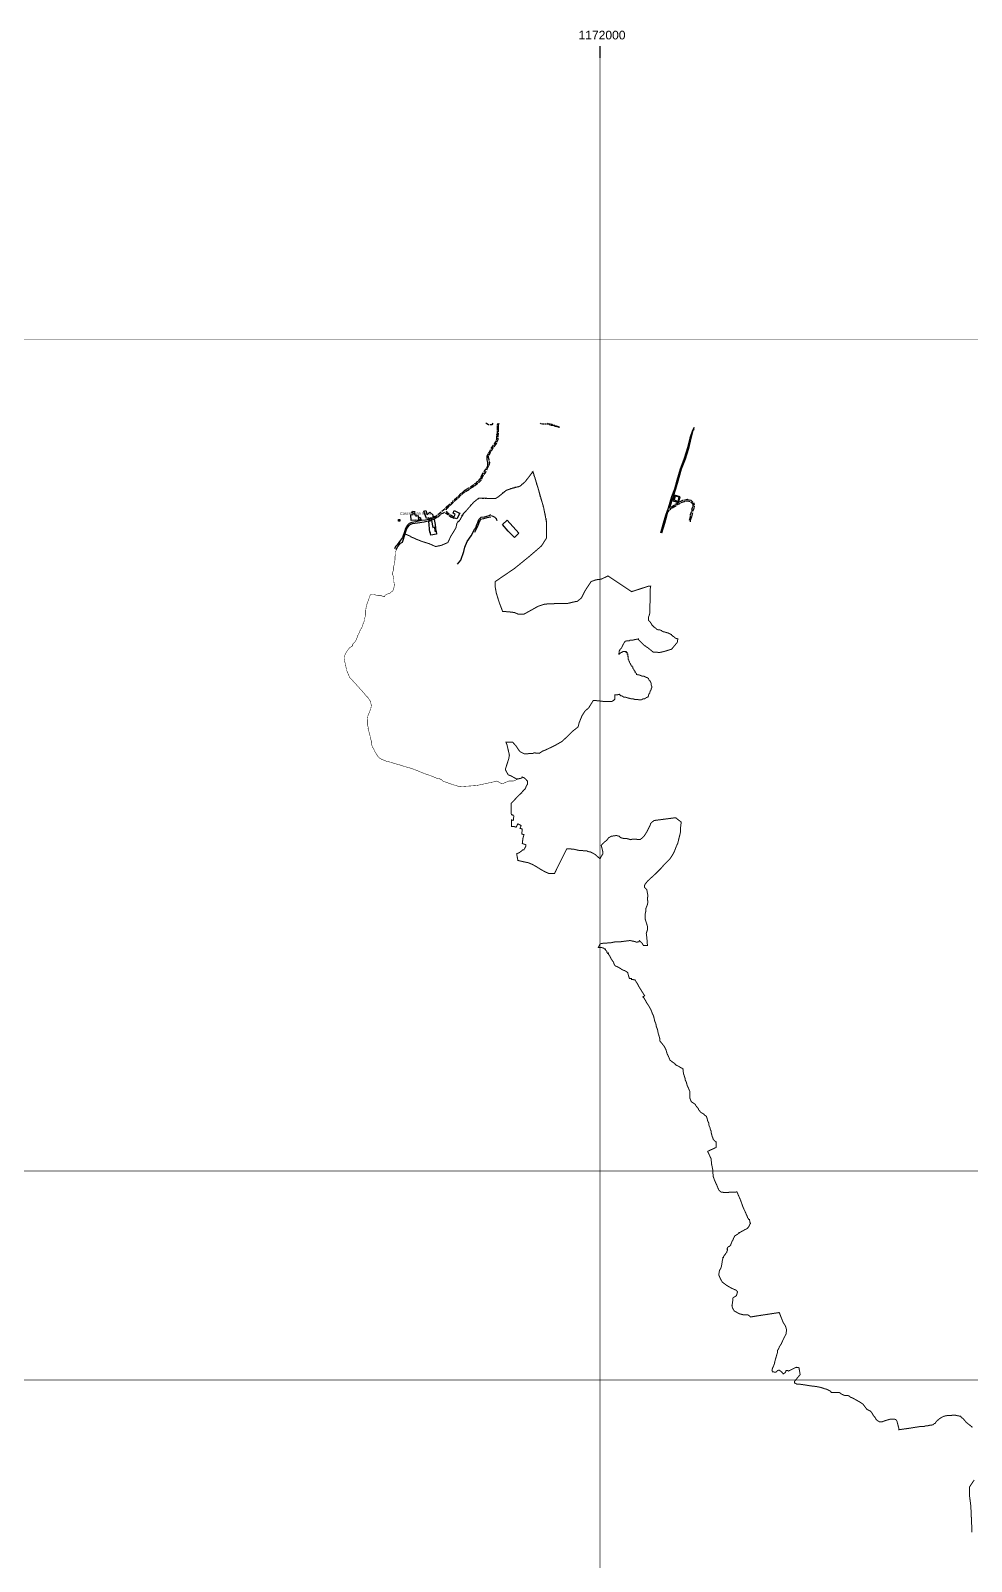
# Model space of a CAD drawing. Header units: millimetres. Extents: x -3588 to 75209, y -3737 to 38254.
# Drawn here: x -1325 to 937, y 20156 to 23836 of the extents above; entities that cross this region are included whole.
import ezdxf

# ---------------------------------------------------------------- set-up
doc = ezdxf.new("R2010")
doc.units = ezdxf.units.MM
doc.layers.add('P', color=253, linetype='Continuous')
doc.layers.add('T', color=7, linetype='Continuous')

msp = doc.modelspace()

# ---------------------------------------------------------------- linework, layer by layer
at = {"layer": 'P'}
for points in [[(44.031, 23770.582), (44.031, 23798.813)], [(-222.719, 22888.426), (-224.143, 22888.426), (-228.08, 22890.97), (-230.912, 22892.379)], [(-213.404, 22892.379), (-215.949, 22888.426), (-220.19, 22888.426)], [(-202.394, 22888.426), (-200.986, 22892.379)], [(-199.865, 22883.065), (-199.865, 22888.426), (-198.441, 22892.379)], [(-90.048, 22889.834), (-94.001, 22889.834), (-98.242, 22890.97), (-99.362, 22892.379)], [(-84.687, 22889.834), (-88.639, 22889.834)], [(-79.037, 22889.834), (-81.87, 22889.834), (-83.278, 22889.834)], [(-75.084, 22889.834), (-80.446, 22890.97), (-81.87, 22892.379)], [(-68.315, 22885.609), (-72.268, 22887.017), (-76.493, 22888.426), (-77.917, 22888.426)], [(-69.723, 22888.426), (-72.268, 22889.834)], [(-205.227, 22851.729), (-203.818, 22854.562), (-203.818, 22861.331), (-203.818, 22862.74)], [(-203.818, 22863.876), (-202.394, 22868.101), (-202.394, 22874.887)], [(-203.818, 22846.368), (-200.986, 22853.138), (-200.986, 22855.97)], [(-202.394, 22876.295), (-202.394, 22881.656), (-202.394, 22887.017)], [(-200.986, 22858.499), (-200.986, 22861.331), (-199.865, 22868.101)], [(-199.865, 22870.646), (-199.865, 22874.887), (-199.865, 22881.656)], [(-64.362, 22887.017), (-68.315, 22887.017)], [(-62.954, 22884.201), (-64.362, 22884.201), (-65.482, 22885.609)], [(-53.351, 22883.065), (-62.954, 22885.609)], [(-57.592, 22883.065), (-61.545, 22884.201)], [(-53.351, 22881.656), (-56.168, 22881.656)], [(270.436, 22881.656), (266.483, 22874.887), (259.713, 22855.97), (254.064, 22832.813), (246.158, 22807.127), (236.556, 22781.441), (228.378, 22754.347), (223.001, 22734.022), (216.231, 22714.817), (208.053, 22687.723), (201.268, 22670.215), (195.907, 22651.315), (189.137, 22628.157)], [(270.436, 22877.415), (267.603, 22874.887), (262.242, 22855.97), (256.881, 22831.405), (248.703, 22805.719), (239.389, 22781.441), (231.195, 22752.938), (225.833, 22734.022), (219.064, 22713.697), (210.87, 22689.132)], [(-226.96, 22808.535), (-226.96, 22809.671), (-226.96, 22813.912), (-224.143, 22819.274)], [(-224.143, 22820.682), (-222.719, 22822.09), (-218.766, 22828.86)], [(-222.719, 22815.321), (-220.19, 22820.682), (-218.766, 22824.635)], [(-217.357, 22831.405), (-213.404, 22836.766), (-211.996, 22839.598)], [(-217.357, 22826.043), (-215.949, 22827.452), (-211.996, 22834.237)], [(-210.588, 22841.007), (-207.755, 22844.96), (-206.635, 22847.776), (-205.227, 22850.321)], [(-210.588, 22835.646), (-205.227, 22843.551), (-203.818, 22844.96)], [(-234.865, 22774.671), (-233.729, 22777.2), (-229.504, 22782.577)], [(-228.08, 22783.986), (-225.551, 22790.755), (-225.551, 22794.996)], [(-228.08, 22780.033), (-226.96, 22782.577), (-224.143, 22789.347)], [(-225.551, 22796.116), (-225.551, 22797.525), (-226.96, 22804.31), (-226.96, 22807.127)], [(-222.719, 22802.902), (-222.719, 22804.31), (-224.143, 22809.671), (-224.143, 22813.912)], [(-222.719, 22790.755), (-221.31, 22797.525), (-222.719, 22800.357)], [(-267.609, 22739.383), (-259.415, 22744.744)], [(-258.007, 22746.153), (-252.646, 22748.697), (-249.829, 22752.938)], [(-258.007, 22741.928), (-251.237, 22747.561), (-249.829, 22747.561)], [(-248.405, 22752.938), (-247.284, 22754.347), (-244.468, 22758.3), (-241.635, 22761.116), (-241.635, 22762.252)], [(-248.405, 22748.697), (-245.876, 22751.514), (-241.635, 22755.467), (-241.635, 22756.875)], [(-241.635, 22763.661), (-239.09, 22769.022), (-236.274, 22773.263)], [(-240.515, 22758.3), (-239.09, 22761.116), (-236.274, 22767.886)], [(-234.865, 22769.022), (-230.912, 22774.671), (-229.504, 22777.2)], [(-315.028, 22700.142), (-310.803, 22702.687), (-308.258, 22706.912)], [(-306.85, 22708.048), (-300.065, 22713.697), (-298.656, 22714.817)], [(-306.85, 22704.095), (-298.656, 22710.865)], [(-297.248, 22716.226), (-290.478, 22723.011), (-289.054, 22724.42)], [(-297.248, 22712.289), (-290.478, 22719.058)], [(-289.054, 22720.467), (-287.934, 22720.467), (-281.164, 22727.236)], [(-287.934, 22724.42), (-281.164, 22731.189), (-279.74, 22731.189)], [(-279.74, 22728.373), (-270.154, 22734.022)], [(-278.331, 22732.614), (-270.154, 22737.975)], [(-268.729, 22735.142), (-259.415, 22740.792)], [(232.603, 22701.278), (236.556, 22714.817), (223.001, 22719.058), (219.064, 22705.503), (232.603, 22701.278)], [(226.954, 22705.503), (223.001, 22706.912), (225.833, 22717.65), (233.739, 22714.817), (231.195, 22704.095), (226.954, 22705.503)], [(235.148, 22702.687), (236.556, 22704.095), (244.75, 22708.048)], [(239.389, 22701.278), (246.158, 22704.095), (248.703, 22705.503)], [(247.278, 22708.048), (254.064, 22709.456), (256.881, 22708.048)], [(250.111, 22705.503), (254.064, 22705.503), (260.834, 22704.095)], [(258.289, 22708.048), (262.242, 22706.912), (267.603, 22702.687)], [(-350.028, 22668.807), (-352.861, 22666.262), (-361.039, 22662.037), (-376.002, 22659.493), (-385.316, 22658.084), (-398.871, 22655.252), (-408.474, 22653.843), (-415.243, 22651.315), (-419.196, 22647.074), (-423.437, 22639.168), (-425.966, 22630.99), (-431.327, 22617.435), (-435.568, 22610.665), (-439.521, 22605.288), (-443.762, 22599.655), (-447.715, 22595.702), (-450.531, 22590.341)], [(-400.28, 22658.084), (-400.28, 22659.493), (-409.882, 22658.084), (-411.002, 22671.639), (-405.641, 22673.048), (-405.641, 22677.001), (-408.474, 22677.001), (-407.065, 22680.954), (-401.688, 22679.817), (-403.112, 22677.001), (-401.688, 22671.639), (-398.871, 22671.639), (-398.871, 22668.807), (-393.51, 22670.215), (-392.102, 22659.493), (-400.28, 22658.084)], [(-367.824, 22664.854), (-373.185, 22663.446), (-379.955, 22680.954), (-374.594, 22682.362), (-371.777, 22671.639), (-364.992, 22678.409), (-358.222, 22671.639), (-358.222, 22667.398), (-355.677, 22668.807), (-354.269, 22666.262), (-361.039, 22663.446), (-361.039, 22664.854), (-367.824, 22663.446), (-367.824, 22664.854)], [(-347.5, 22670.215), (-350.028, 22668.807)], [(-348.908, 22666.262), (-346.091, 22667.398), (-340.714, 22671.639)], [(-337.897, 22678.409), (-346.091, 22671.639)], [(-339.306, 22673.048), (-337.897, 22674.168), (-332.536, 22677.001)], [(-328.583, 22686.587), (-336.489, 22679.817)], [(-332.536, 22677.001), (-329.703, 22678.409)], [(-328.583, 22677.001), (-325.766, 22675.576), (-320.389, 22671.639)], [(-324.342, 22691.964), (-327.175, 22687.723)], [(-321.814, 22689.132), (-325.766, 22685.179), (-325.766, 22683.77)], [(-325.766, 22680.954), (-324.342, 22678.409), (-318.981, 22674.168)], [(-324.342, 22691.964), (-316.164, 22698.734)], [(-321.814, 22689.132), (-317.573, 22694.493)], [(-318.981, 22670.215), (-315.028, 22667.398), (-309.379, 22664.854)], [(-317.573, 22673.048), (-312.211, 22670.215), (-308.258, 22667.398)], [(-316.164, 22694.493), (-309.379, 22701.278), (-308.258, 22702.687)], [(-295.84, 22677.001), (-293.295, 22675.576), (-300.065, 22662.037), (-308.258, 22664.854), (-304.017, 22673.048), (-309.379, 22675.576), (-306.85, 22682.362), (-295.84, 22677.001)], [(-298.656, 22553.628), (-290.478, 22563.23), (-283.693, 22583.555), (-281.164, 22594.278), (-275.515, 22607.833), (-266.201, 22621.388), (-258.007, 22636.351), (-254.054, 22641.713), (-252.646, 22647.074), (-249.829, 22653.843), (-247.284, 22660.629), (-241.635, 22666.262), (-233.729, 22667.398), (-222.719, 22670.215), (-220.19, 22671.639)], [(-220.19, 22671.639), (-218.766, 22671.639)], [(-217.357, 22670.215), (-213.404, 22668.807), (-209.179, 22666.262)], [(206.629, 22678.409), (204.1, 22668.807), (198.739, 22651.315), (191.954, 22628.157)], [(210.87, 22682.362), (209.462, 22682.362), (206.629, 22678.409)], [(210.87, 22689.132), (210.87, 22687.723), (212.278, 22689.132)], [(212.278, 22689.132), (213.415, 22689.132)], [(213.415, 22686.587), (212.278, 22683.77)], [(213.415, 22686.587), (216.231, 22687.723)], [(214.823, 22690.54), (223.001, 22695.901)], [(217.64, 22689.132), (226.954, 22694.493)], [(224.425, 22697.325), (226.954, 22698.734), (233.739, 22702.687)], [(228.378, 22695.901), (237.964, 22700.142)], [(260.834, 22668.807), (259.713, 22663.446), (258.289, 22658.084)], [(263.65, 22679.817), (260.834, 22671.639), (260.834, 22670.215)], [(262.242, 22702.687), (266.483, 22700.142), (267.603, 22694.493), (267.603, 22693.373)], [(267.603, 22691.964), (265.075, 22686.587), (263.65, 22682.362)], [(266.483, 22677.001), (265.075, 22670.215), (263.65, 22667.398)], [(270.436, 22689.132), (269.027, 22685.179), (266.483, 22679.817)], [(269.027, 22701.278), (270.436, 22695.901)], [(270.436, 22693.373), (270.436, 22690.54)], [(-446.29, 22588.916), (-442.338, 22595.702), (-435.568, 22603.88), (-431.327, 22606.424), (-428.798, 22613.194), (-424.557, 22626.749), (-420.604, 22639.168), (-415.243, 22645.937), (-412.427, 22648.482), (-407.065, 22651.315), (-394.919, 22652.723), (-378.547, 22655.252), (-362.463, 22659.493), (-354.269, 22662.037), (-348.908, 22666.262)], [(-440.929, 22658.084), (-440.929, 22660.629), (-436.976, 22660.629), (-436.976, 22656.676), (-440.929, 22656.676), (-440.929, 22658.084)], [(-390.678, 22662.037), (-392.102, 22664.854), (-388.149, 22666.262), (-386.741, 22660.629), (-390.678, 22659.493), (-390.678, 22662.037)], [(-350.028, 22632.398), (-351.452, 22648.482), (-354.269, 22660.629), (-367.824, 22658.084), (-367.824, 22656.676)], [(-363.583, 22626.749), (-363.583, 22629.566), (-364.992, 22629.566), (-367.824, 22656.676), (-361.039, 22658.084), (-358.222, 22641.713), (-354.269, 22643.121), (-352.861, 22632.398), (-350.028, 22632.398), (-348.908, 22625.613), (-362.463, 22622.796), (-363.583, 22626.749)], [(-308.258, 22663.446), (-306.85, 22664.854)], [(-218.766, 22666.262), (-228.08, 22664.854), (-236.274, 22662.037), (-243.043, 22660.629), (-244.468, 22659.493), (-245.876, 22656.676), (-249.829, 22645.937), (-254.054, 22637.76), (-258.007, 22629.566)], [(-207.755, 22664.854), (-206.635, 22664.854), (-203.818, 22658.084)], [(-176.708, 22632.398), (-190.263, 22648.482), (-179.541, 22659.493), (-151.022, 22628.157), (-161.744, 22617.435), (-176.708, 22632.398)], [(263.65, 22666.262), (262.242, 22663.446), (260.834, 22658.084), (260.834, 22655.252)]]:
    msp.add_lwpolyline(points, dxfattribs=at)
for points, const_width in [([(44.031, 14444.355), (44.031, 23770.582)], 1.2), ([(-3179.405, 23094.217), (12021.226, 23094.217)], 1.2), ([(-427.39, 22617.435), (-424.557, 22625.613), (-420.604, 22624.204), (-411.002, 22619.979), (-411.002, 22618.843), (-403.112, 22616.027), (-397.463, 22613.194), (-383.908, 22607.833), (-366.416, 22602.471), (-351.452, 22595.702), (-337.897, 22598.518), (-321.814, 22605.288), (-315.028, 22619.979), (-302.609, 22640.304), (-300.065, 22651.315), (-297.248, 22656.676), (-295.84, 22655.252), (-286.525, 22670.215), (-287.934, 22670.215), (-259.415, 22702.687), (-247.284, 22712.289), (-207.755, 22710.865), (-200.986, 22714.817), (-180.661, 22731.189), (-168.53, 22735.142), (-148.205, 22740.792), (-136.058, 22751.514), (-117.142, 22775.792), (-105.011, 22736.551), (-91.456, 22689.132), (-84.687, 22653.843), (-84.687, 22622.796), (-84.687, 22616.027), (-96.817, 22597.11), (-125.336, 22572.544), (-161.744, 22542.906), (-191.671, 22522.581), (-207.755, 22511.57), (-207.755, 22496.895), (-205.227, 22483.34), (-198.441, 22461.607), (-190.263, 22439.874), (-172.755, 22438.465), (-161.744, 22437.057), (-152.43, 22433.104), (-138.891, 22433.104), (-129.289, 22438.465), (-105.011, 22452.005), (-100.77, 22453.429), (-88.639, 22457.382), (-57.592, 22458.79), (-34.435, 22458.79), (-16.943, 22463.015), (-10.157, 22464.151), (-0.571, 22472.329), (7.623, 22488.717), (22.586, 22511.57), (34.717, 22515.811), (46.864, 22517.22), (63.236, 22525.125), (119.969, 22487.293), (162.027, 22500.848), (165.98, 22500.848), (164.859, 22494.078), (164.859, 22487.293), (164.859, 22480.523), (164.859, 22463.015), (163.451, 22454.837), (163.451, 22449.476), (163.451, 22446.643), (163.451, 22441.282), (163.451, 22434.512), (162.027, 22429.151), (160.618, 22426.319), (160.618, 22424.91), (160.618, 22423.502), (160.618, 22422.366), (160.618, 22418.141), (163.451, 22415.596), (164.859, 22414.188), (167.404, 22409.947), (168.812, 22407.418), (171.629, 22404.586), (174.173, 22402.041), (178.414, 22399.224), (180.943, 22396.408), (185.184, 22395.271), (187.729, 22395.271), (191.954, 22393.863), (193.09, 22392.455), (195.907, 22391.03), (197.315, 22391.03), (201.268, 22389.622), (205.509, 22388.502), (206.629, 22388.502), (209.462, 22387.093), (212.278, 22385.669), (214.823, 22384.261), (216.231, 22384.261), (216.231, 22382.852), (217.64, 22381.716), (219.064, 22380.308), (221.592, 22378.9), (223.001, 22377.491), (224.425, 22376.083), (226.954, 22374.947), (228.378, 22374.947), (229.786, 22373.538), (231.195, 22373.538), (229.786, 22365.344), (216.231, 22348.973), (198.739, 22343.611), (187.729, 22341.067), (171.629, 22342.203), (158.09, 22353.214), (155.257, 22354.622), (152.44, 22357.167), (151.304, 22357.167), (149.896, 22358.575), (148.488, 22359.983), (147.079, 22361.391), (145.655, 22362.528), (144.535, 22363.936), (143.126, 22365.344), (141.702, 22366.769), (140.294, 22368.177), (138.885, 22369.297), (136.341, 22372.13), (136.341, 22373.538), (128.163, 22372.13), (122.802, 22370.706), (119.969, 22370.706), (116.016, 22370.706), (114.608, 22369.297), (110.655, 22369.297), (105.005, 22368.177), (102.477, 22365.344), (101.053, 22362.528), (99.644, 22359.983), (98.236, 22357.167), (97.116, 22355.758), (97.116, 22354.622), (95.691, 22351.805), (94.283, 22350.381), (92.875, 22348.973), (91.466, 22347.852), (91.466, 22346.444), (90.33, 22345.02), (90.33, 22343.611), (90.33, 22341.067), (90.33, 22339.658), (88.922, 22338.25), (88.922, 22336.842), (90.33, 22336.842), (91.466, 22338.25), (92.875, 22339.658), (94.283, 22341.067), (95.691, 22341.067), (97.116, 22342.203), (98.236, 22342.203), (99.644, 22343.611), (101.053, 22343.611), (102.477, 22343.611), (103.885, 22343.611), (105.005, 22343.611), (106.43, 22343.611), (106.43, 22342.203), (107.838, 22342.203), (107.838, 22341.067), (109.246, 22341.067), (109.246, 22339.658), (109.246, 22338.25), (109.246, 22336.842), (110.655, 22336.842), (110.655, 22335.433), (110.655, 22334.297), (110.655, 22332.889), (110.655, 22331.481), (111.791, 22331.481), (111.791, 22330.056), (111.791, 22328.648), (111.791, 22327.528), (111.791, 22326.119), (111.791, 22324.695), (113.199, 22323.287), (113.199, 22321.878), (113.199, 22320.742), (114.608, 22319.334), (114.608, 22317.925), (116.016, 22315.109), (117.44, 22313.972), (117.44, 22312.564), (118.561, 22311.156), (118.561, 22309.731), (119.969, 22308.323), (121.377, 22308.323), (121.377, 22307.203), (122.802, 22305.795), (122.802, 22302.962), (124.21, 22301.554), (125.33, 22300.417), (125.33, 22299.009), (126.754, 22297.601), (128.163, 22296.192), (128.163, 22293.648), (129.571, 22292.239), (130.979, 22290.831), (132.116, 22289.407), (132.116, 22287.998), (138.885, 22286.878), (145.655, 22284.046), (149.896, 22284.046), (152.44, 22282.637), (155.257, 22281.229), (156.665, 22281.229), (158.09, 22280.093), (160.618, 22278.684), (162.027, 22274.459), (164.859, 22271.915), (165.98, 22269.082), (167.404, 22266.553), (167.404, 22262.312), (168.812, 22258.36), (168.812, 22256.951), (167.404, 22254.135), (167.404, 22252.998), (165.98, 22250.182), (164.859, 22248.757), (163.451, 22243.396), (162.027, 22241.988), (160.618, 22238.035), (160.618, 22236.627), (159.21, 22233.81), (155.257, 22232.674), (153.849, 22231.265), (151.304, 22229.857), (149.896, 22229.857), (148.488, 22229.857), (145.655, 22228.433), (143.126, 22227.024), (126.754, 22228.433), (122.802, 22229.857), (118.561, 22229.857), (113.199, 22231.265), (107.838, 22232.674), (105.005, 22233.81), (101.053, 22233.81), (97.116, 22236.627), (94.283, 22236.627), (91.466, 22239.443), (90.33, 22240.579), (86.105, 22239.443), (79.319, 22239.443), (79.319, 22235.218), (79.319, 22232.674), (79.319, 22231.265), (79.319, 22228.433), (76.791, 22225.904), (73.958, 22224.496), (72.55, 22223.071), (68.597, 22223.071), (67.189, 22223.071), (55.042, 22223.071), (42.911, 22224.496), (29.356, 22225.904), (27.948, 22225.904), (16.937, 22208.108), (7.623, 22199.93), (0.853, 22189.208), (-5.932, 22172.836), (-8.749, 22162.097), (-22.304, 22151.375), (-33.027, 22140.364), (-47.99, 22126.809), (-64.362, 22117.495), (-87.231, 22106.484), (-94.001, 22103.956), (-102.195, 22098.595), (-114.325, 22099.715), (-117.142, 22098.595), (-137.467, 22097.17), (-148.205, 22102.547), (-152.43, 22107.909), (-157.792, 22116.087), (-165.985, 22125.401), (-171.347, 22125.401), (-182.069, 22125.401), (-179.541, 22118.631), (-173.891, 22094.354), (-175.3, 22086.16), (-183.493, 22060.474), (-183.493, 22059.065), (-176.708, 22046.935), (-169.938, 22044.39), (-157.792, 22037.62), (-156.383, 22037.62), (-151.022, 22037.62), (-145.661, 22038.741), (-142.844, 22040.149), (-142.844, 22041.573), (-138.891, 22040.149), (-136.058, 22037.62), (-133.242, 22034.788), (-132.106, 22033.379), (-130.697, 22031.971), (-130.697, 22030.835), (-130.697, 22029.426), (-130.697, 22025.185), (-130.697, 22024.065), (-133.242, 22019.824), (-134.65, 22017.296), (-134.65, 22015.871), (-136.058, 22013.055), (-138.891, 22010.51), (-142.844, 22006.285), (-146.781, 22002.332), (-145.661, 22002.332), (-151.022, 21998.091), (-169.938, 21977.766), (-169.938, 21970.997), (-169.938, 21954.897), (-168.53, 21950.672), (-165.985, 21950.672), (-165.985, 21949.536), (-163.169, 21948.128), (-164.577, 21937.117), (-168.53, 21938.525), (-168.53, 21931.756), (-168.53, 21922.442), (-161.744, 21922.442), (-157.792, 21921.033), (-153.567, 21929.211), (-145.661, 21924.986), (-148.205, 21918.201), (-142.844, 21916.792), (-144.252, 21904.662), (-138.891, 21903.237), (-141.42, 21893.923), (-142.844, 21881.792), (-134.65, 21878.976), (-134.65, 21875.023), (-138.891, 21866.829), (-141.42, 21866.829), (-142.844, 21865.42), (-149.614, 21860.059), (-156.383, 21857.227), (-153.567, 21841.143), (-141.42, 21838.326), (-127.881, 21835.493), (-118.566, 21831.541), (-108.964, 21826.179), (-98.242, 21819.41), (-88.639, 21814.048), (-79.037, 21809.808), (-71.131, 21809.808), (-65.482, 21809.808), (-54.76, 21831.541), (-35.843, 21869.373), (-19.471, 21868.237), (-7.341, 21865.42), (11.576, 21864.012), (12.984, 21864.012), (14.392, 21862.588), (21.178, 21861.467), (31.9, 21855.818), (44.031, 21845.096), (46.864, 21850.457), (50.817, 21857.227), (50.817, 21861.467), (49.681, 21866.829), (48.272, 21872.19), (46.864, 21877.551), (50.817, 21881.792), (55.042, 21885.745), (60.403, 21889.698), (64.356, 21895.347), (71.142, 21899.3), (80.728, 21900.709), (84.681, 21900.709), (90.33, 21899.3), (92.875, 21896.468), (95.691, 21895.347), (101.053, 21893.923), (107.838, 21893.923), (113.199, 21892.515), (117.44, 21891.106), (122.802, 21892.515), (129.571, 21892.515), (136.341, 21891.106), (140.294, 21891.106), (145.655, 21895.347), (149.896, 21899.3), (156.665, 21910.023), (160.618, 21918.201), (164.859, 21926.395), (165.98, 21930.347), (168.812, 21933.164), (174.173, 21937.117), (195.907, 21939.95), (225.833, 21943.887), (232.603, 21938.525), (239.389, 21933.164), (237.964, 21922.442), (237.964, 21911.431), (236.556, 21904.662), (233.739, 21893.923), (231.195, 21882.912), (226.954, 21873.598), (224.425, 21866.829), (221.592, 21860.059), (217.64, 21853.274), (212.278, 21845.096), (198.739, 21831.541), (190.545, 21821.938), (178.414, 21809.808), (159.21, 21792.299), (152.44, 21784.122), (151.304, 21781.289), (151.304, 21775.928), (156.665, 21770.566), (158.09, 21762.389), (159.21, 21757.027), (158.09, 21748.833), (159.21, 21740.639), (158.09, 21735.278), (156.665, 21731.325), (153.849, 21724.556), (153.849, 21723.147), (153.849, 21717.786), (152.44, 21711.001), (152.44, 21705.639), (152.44, 21701.414), (153.849, 21696.053), (156.665, 21687.859), (158.09, 21682.498), (158.09, 21674.304), (155.257, 21666.126), (156.665, 21655.404), (158.09, 21636.487), (148.488, 21636.487), (145.655, 21641.849), (140.294, 21647.21), (138.885, 21648.618), (137.765, 21645.801), (132.116, 21644.665), (130.979, 21644.665), (129.571, 21645.801), (122.802, 21647.21), (116.016, 21648.618), (105.005, 21647.21), (94.283, 21645.801), (83.56, 21645.801), (82.152, 21645.801), (70.005, 21643.257), (49.681, 21641.849), (44.031, 21640.44), (40.078, 21632.246), (42.911, 21632.246), (45.456, 21632.246), (46.864, 21632.246), (49.681, 21631.126), (50.817, 21631.126), (53.634, 21629.702), (55.042, 21628.293), (56.466, 21628.293), (56.466, 21626.885), (57.586, 21626.885), (57.586, 21625.477), (58.995, 21624.34), (60.403, 21622.932), (60.403, 21621.524), (60.403, 21620.116), (61.827, 21618.691), (61.827, 21617.571), (64.356, 21618.691), (64.356, 21616.163), (68.597, 21609.377), (71.142, 21604.016), (73.958, 21599.791), (75.367, 21598.366), (76.791, 21595.838), (77.911, 21591.597), (80.728, 21587.644), (87.513, 21584.827), (91.466, 21582.283), (94.283, 21580.874), (95.691, 21579.466), (101.053, 21576.921), (102.477, 21576.921), (109.246, 21572.681), (110.655, 21571.272), (113.199, 21561.958), (114.608, 21557.717), (119.969, 21557.717), (119.969, 21555.188), (122.802, 21555.188), (126.754, 21553.78), (128.163, 21553.78), (133.524, 21545.586), (137.765, 21537.392), (144.535, 21526.67), (151.304, 21515.947), (147.079, 21513.131), (149.896, 21510.298), (153.849, 21503.528), (155.257, 21500.984), (156.665, 21498.167), (160.618, 21492.806), (163.451, 21487.429), (165.98, 21483.204), (170.221, 21472.481), (172.765, 21467.104), (174.173, 21461.743), (175.582, 21454.973), (178.414, 21448.204), (179.535, 21441.418), (182.351, 21434.648), (183.776, 21426.455), (186.304, 21418.277), (187.729, 21412.915), (187.729, 21408.674), (187.729, 21407.554), (198.739, 21393.999), (202.676, 21385.805), (205.509, 21376.219), (209.462, 21368.025), (212.278, 21361.255), (219.064, 21355.894), (223.001, 21353.35), (226.954, 21349.109), (232.603, 21346.58), (239.389, 21342.339), (243.326, 21340.931), (244.75, 21328.784), (246.158, 21324.831), (248.703, 21316.653), (248.703, 21313.82), (251.519, 21308.459), (252.928, 21303.098), (254.064, 21299.145), (256.881, 21293.496), (258.289, 21289.559), (259.713, 21286.726), (259.713, 21279.957), (259.713, 21270.642), (260.834, 21267.81), (263.65, 21261.04), (267.603, 21258.496), (271.844, 21255.679), (273.252, 21254.271), (274.389, 21251.726), (280.038, 21244.956), (281.158, 21242.124), (285.399, 21236.763), (286.808, 21235.354), (293.577, 21231.401), (296.122, 21228.585), (300.363, 21225.752), (300.363, 21224.632), (301.771, 21220.391), (302.891, 21215.03), (305.724, 21209.668), (305.724, 21205.427), (307.132, 21201.474), (308.541, 21198.658), (309.677, 21193.296), (311.085, 21190.752), (311.085, 21187.935), (312.494, 21182.558), (313.902, 21177.197), (315.31, 21174.38), (316.446, 21170.427), (322.096, 21164.778), (323.216, 21164.778), (323.216, 21151.223), (302.891, 21141.909), (311.085, 21124.128), (312.494, 21110.573), (315.31, 21097.034), (315.31, 21091.673), (316.446, 21080.934), (319.263, 21072.757), (326.049, 21057.793), (327.457, 21053.84), (330.002, 21048.479), (334.227, 21044.238), (343.541, 21042.83), (373.468, 21044.238), (376.284, 21037.468), (381.662, 21025.338), (388.431, 21006.421), (392.384, 20998.227), (396.609, 20988.625), (397.745, 20986.096), (399.154, 20981.855), (400.562, 20980.735), (401.986, 20977.903), (403.395, 20977.903), (403.395, 20976.494), (404.515, 20973.95), (404.515, 20971.133), (405.923, 20969.725), (405.923, 20968.3), (404.515, 20967.18), (403.395, 20964.363), (401.986, 20961.531), (400.562, 20958.986), (399.154, 20957.578), (397.745, 20956.169), (395.201, 20954.761), (392.384, 20953.625), (380.237, 20946.855), (378.829, 20946.855), (378.829, 20945.447), (377.421, 20945.447), (374.876, 20942.614), (372.059, 20941.206), (370.651, 20940.086), (368.106, 20938.661), (366.698, 20935.845), (365.274, 20933.3), (363.865, 20929.075), (361.337, 20925.122), (359.913, 20920.881), (358.504, 20918.337), (358.504, 20916.928), (357.096, 20915.52), (355.96, 20914.112), (354.551, 20912.975), (353.143, 20912.975), (351.735, 20911.567), (350.326, 20910.159), (350.326, 20908.75), (349.19, 20907.326), (350.326, 20906.206), (350.326, 20904.798), (350.326, 20903.389), (349.19, 20901.965), (349.19, 20899.436), (346.373, 20896.604), (344.949, 20893.787), (343.541, 20892.651), (341.012, 20888.426), (341.012, 20887.001), (339.588, 20887.001), (339.588, 20885.881), (339.588, 20884.473), (338.18, 20879.112), (336.771, 20869.509), (335.635, 20864.148), (334.227, 20859.907), (331.41, 20855.954), (330.002, 20847.776), (330.002, 20843.823), (334.227, 20834.221), (338.18, 20827.452), (349.19, 20819.258), (358.504, 20813.896), (366.698, 20809.944), (370.651, 20808.535), (374.876, 20804.582), (372.059, 20794.98), (363.865, 20789.619), (362.745, 20778.608), (361.337, 20770.702), (362.745, 20765.053), (366.698, 20758.284), (376.284, 20752.922), (378.829, 20751.514), (388.431, 20748.969), (399.154, 20748.969), (403.395, 20746.153), (405.923, 20743.608), (420.887, 20746.153), (475.091, 20754.331), (484.694, 20730.053), (488.646, 20724.404), (491.463, 20717.634), (492.599, 20712.273), (491.463, 20702.959), (487.222, 20694.765), (481.861, 20683.754), (480.453, 20679.817), (475.091, 20671.623), (475.091, 20670.215), (471.138, 20663.43), (471.138, 20659.493), (465.489, 20640.576), (462.96, 20629.566), (458.72, 20620.252), (457.583, 20616.011), (458.72, 20612.058), (466.897, 20610.649), (471.138, 20614.89), (475.091, 20616.011), (481.861, 20610.649), (484.694, 20606.696), (490.055, 20610.649), (491.463, 20614.89), (495.416, 20614.89), (496.824, 20613.466), (515.741, 20622.78), (522.51, 20621.66), (525.343, 20605.288), (511.788, 20588.916), (511.788, 20587.78), (511.788, 20584.963), (515.741, 20583.555), (517.149, 20582.131), (523.935, 20582.131), (532.113, 20581.01), (541.427, 20579.602), (549.621, 20578.194), (561.751, 20576.769), (563.16, 20576.769), (575.307, 20574.241), (583.484, 20571.408), (588.846, 20570), (594.223, 20567.455), (597.04, 20566.047), (600.993, 20561.806), (614.548, 20561.806), (620.181, 20561.806), (625.558, 20557.869), (632.328, 20555.036), (639.097, 20555.036), (643.05, 20553.916), (645.883, 20551.083), (649.82, 20549.675), (652.652, 20548.267), (664.783, 20541.481), (671.569, 20537.544), (676.93, 20533.591), (685.108, 20522.581), (686.532, 20521.157), (694.71, 20517.22), (698.663, 20511.842), (701.48, 20506.481), (705.433, 20502.256), (708.265, 20496.895), (712.218, 20494.062), (716.171, 20491.518), (721.805, 20491.518), (728.59, 20494.062), (737.904, 20496.895), (743.266, 20498.303), (747.507, 20498.303), (751.443, 20498.303), (755.684, 20496.895), (756.821, 20495.471), (758.229, 20492.942), (762.454, 20476.57), (762.454, 20472.617), (790.685, 20476.57), (798.878, 20477.979), (815.25, 20480.507), (823.428, 20480.507), (827.381, 20481.931), (828.805, 20481.931), (831.334, 20481.931), (836.983, 20483.34), (839.528, 20483.34), (844.889, 20484.748), (847.706, 20487.293), (849.13, 20487.293), (850.538, 20488.701), (853.067, 20492.942), (854.491, 20494.062), (861.261, 20499.712), (862.669, 20500.832), (865.214, 20502.256), (870.863, 20505.073), (877.633, 20506.481), (878.769, 20506.481), (885.539, 20506.481), (892.308, 20507.617), (896.549, 20507.617), (897.957, 20507.617), (910.104, 20505.073), (911.513, 20505.073), (912.633, 20502.256), (916.874, 20499.712), (925.052, 20490.109), (937.199, 20480.507), (939.743, 20477.979)], 2.417), ([(-571.071, 22328.648), (-571.071, 22330.056), (-568.239, 22338.25), (-565.71, 22342.203), (-562.878, 22346.444), (-558.925, 22351.805), (-554.7, 22354.622), (-550.747, 22357.167), (-550.747, 22359.983), (-549.338, 22362.528), (-546.506, 22365.344), (-543.961, 22368.177), (-539.736, 22377.491), (-538.6, 22381.716), (-535.783, 22387.093), (-532.951, 22393.863), (-527.589, 22403.177), (-526.181, 22408.826), (-522.228, 22418.141), (-522.228, 22422.366), (-519.411, 22431.68), (-519.411, 22442.69), (-518.275, 22450.596), (-516.867, 22456.245), (-511.506, 22470.921), (-508.689, 22479.115), (-505.856, 22480.523), (-500.495, 22480.523), (-495.134, 22479.115), (-489.773, 22477.706), (-481.579, 22477.706), (-477.626, 22475.162), (-473.401, 22475.162), (-473.401, 22477.706), (-471.976, 22479.115), (-469.448, 22480.523), (-466.615, 22481.931), (-461.254, 22483.34), (-457.301, 22487.293), (-454.484, 22488.717), (-453.076, 22492.654), (-451.652, 22496.895), (-450.531, 22503.664), (-451.652, 22510.45), (-451.652, 22517.22), (-453.076, 22523.989), (-454.484, 22527.942), (-454.484, 22533.303), (-453.076, 22538.681), (-453.076, 22545.45), (-450.531, 22553.628), (-449.123, 22563.23), (-449.123, 22568.592), (-449.123, 22571.424), (-447.715, 22576.785), (-447.715, 22583.555), (-446.29, 22586.1), (-444.882, 22591.749), (-442.338, 22595.702), (-438.113, 22601.063), (-431.327, 22606.424), (-428.798, 22613.194), (-427.39, 22617.435), (-424.557, 22625.613), (-420.604, 22624.204), (-411.002, 22619.979), (-411.002, 22618.843), (-403.112, 22616.027), (-397.463, 22613.194), (-383.908, 22607.833), (-366.416, 22602.471), (-351.452, 22595.702), (-337.897, 22598.518), (-321.814, 22605.288), (-315.028, 22619.979), (-302.609, 22640.304), (-300.065, 22651.315), (-297.248, 22656.676), (-295.84, 22655.252), (-286.525, 22670.215), (-287.934, 22670.215), (-259.415, 22702.687), (-247.284, 22712.289), (-207.755, 22710.865), (-200.986, 22714.817), (-180.661, 22731.189), (-168.53, 22735.142), (-148.205, 22740.792), (-136.058, 22751.514), (-117.142, 22775.792), (-105.011, 22736.551), (-91.456, 22689.132), (-84.687, 22653.843), (-84.687, 22622.796), (-84.687, 22616.027), (-96.817, 22597.11), (-125.336, 22572.544), (-161.744, 22542.906), (-191.671, 22522.581), (-207.755, 22511.57), (-207.755, 22496.895), (-205.227, 22483.34), (-198.441, 22461.607), (-190.263, 22439.874), (-172.755, 22438.465), (-161.744, 22437.057), (-152.43, 22433.104), (-138.891, 22433.104), (-129.289, 22438.465), (-105.011, 22452.005), (-100.77, 22453.429), (-88.639, 22457.382), (-57.592, 22458.79), (-34.435, 22458.79), (-16.943, 22463.015), (-10.157, 22464.151), (-0.571, 22472.329), (7.623, 22488.717), (22.586, 22511.57), (34.717, 22515.811), (46.864, 22517.22), (63.236, 22525.125), (119.969, 22487.293), (162.027, 22500.848), (165.98, 22500.848), (164.859, 22494.078), (164.859, 22487.293), (164.859, 22480.523), (164.859, 22463.015), (163.451, 22454.837), (163.451, 22449.476), (163.451, 22446.643), (163.451, 22441.282), (163.451, 22434.512), (162.027, 22429.151), (160.618, 22426.319), (160.618, 22424.91), (160.618, 22423.502), (160.618, 22422.366), (160.618, 22418.141), (163.451, 22415.596), (164.859, 22414.188), (167.404, 22409.947), (168.812, 22407.418), (171.629, 22404.586), (174.173, 22402.041), (178.414, 22399.224), (180.943, 22396.408), (185.184, 22395.271), (187.729, 22395.271), (191.954, 22393.863), (193.09, 22392.455), (195.907, 22391.03), (197.315, 22391.03), (201.268, 22389.622), (205.509, 22388.502), (206.629, 22388.502), (209.462, 22387.093), (212.278, 22385.669), (214.823, 22384.261), (216.231, 22384.261), (216.231, 22382.852), (217.64, 22381.716), (219.064, 22380.308), (221.592, 22378.9), (223.001, 22377.491), (224.425, 22376.083), (226.954, 22374.947), (228.378, 22374.947), (229.786, 22373.538), (231.195, 22373.538), (229.786, 22365.344), (216.231, 22348.973), (198.739, 22343.611), (187.729, 22341.067), (171.629, 22342.203), (158.09, 22353.214), (155.257, 22354.622), (152.44, 22357.167), (151.304, 22357.167), (149.896, 22358.575), (148.488, 22359.983), (147.079, 22361.391), (145.655, 22362.528), (144.535, 22363.936), (143.126, 22365.344), (141.702, 22366.769), (140.294, 22368.177), (138.885, 22369.297), (136.341, 22372.13), (136.341, 22373.538), (128.163, 22372.13), (122.802, 22370.706), (119.969, 22370.706), (116.016, 22370.706), (114.608, 22369.297), (110.655, 22369.297), (105.005, 22368.177), (102.477, 22365.344), (101.053, 22362.528), (99.644, 22359.983), (98.236, 22357.167), (97.116, 22355.758), (97.116, 22354.622), (95.691, 22351.805), (94.283, 22350.381), (92.875, 22348.973), (91.466, 22347.852), (91.466, 22346.444), (90.33, 22345.02), (90.33, 22343.611), (90.33, 22341.067), (90.33, 22339.658), (88.922, 22338.25), (88.922, 22336.842), (90.33, 22336.842), (91.466, 22338.25), (92.875, 22339.658), (94.283, 22341.067), (95.691, 22341.067), (97.116, 22342.203), (98.236, 22342.203), (99.644, 22343.611), (101.053, 22343.611), (102.477, 22343.611), (103.885, 22343.611), (105.005, 22343.611), (106.43, 22343.611), (106.43, 22342.203), (107.838, 22342.203), (107.838, 22341.067), (109.246, 22341.067), (109.246, 22339.658), (109.246, 22338.25), (109.246, 22336.842), (110.655, 22336.842), (110.655, 22335.433), (110.655, 22334.297), (110.655, 22332.889), (110.655, 22331.481), (111.791, 22331.481), (111.791, 22330.056), (111.791, 22328.648), (111.791, 22327.528), (111.791, 22326.119), (111.791, 22324.695), (113.199, 22323.287), (113.199, 22321.878), (113.199, 22320.742), (114.608, 22319.334), (114.608, 22317.925), (116.016, 22315.109), (117.44, 22313.972), (117.44, 22312.564), (118.561, 22311.156), (118.561, 22309.731), (119.969, 22308.323), (121.377, 22308.323), (121.377, 22307.203), (122.802, 22305.795), (122.802, 22302.962), (124.21, 22301.554), (125.33, 22300.417), (125.33, 22299.009), (126.754, 22297.601), (128.163, 22296.192), (128.163, 22293.648), (129.571, 22292.239), (130.979, 22290.831), (132.116, 22289.407), (132.116, 22287.998), (138.885, 22286.878), (145.655, 22284.046), (149.896, 22284.046), (152.44, 22282.637), (155.257, 22281.229), (156.665, 22281.229), (158.09, 22280.093), (160.618, 22278.684), (162.027, 22274.459), (164.859, 22271.915), (165.98, 22269.082), (167.404, 22266.553), (167.404, 22262.312), (168.812, 22258.36), (168.812, 22256.951), (167.404, 22254.135), (167.404, 22252.998), (165.98, 22250.182), (164.859, 22248.757), (163.451, 22243.396), (162.027, 22241.988), (160.618, 22238.035), (160.618, 22236.627), (159.21, 22233.81), (155.257, 22232.674), (153.849, 22231.265), (151.304, 22229.857), (149.896, 22229.857), (148.488, 22229.857), (145.655, 22228.433), (143.126, 22227.024), (126.754, 22228.433), (122.802, 22229.857), (118.561, 22229.857), (113.199, 22231.265), (107.838, 22232.674), (105.005, 22233.81), (101.053, 22233.81), (97.116, 22236.627), (94.283, 22236.627), (91.466, 22239.443), (90.33, 22240.579), (86.105, 22239.443), (79.319, 22239.443), (79.319, 22235.218), (79.319, 22232.674), (79.319, 22231.265), (79.319, 22228.433), (76.791, 22225.904), (73.958, 22224.496), (72.55, 22223.071), (68.597, 22223.071), (67.189, 22223.071), (55.042, 22223.071), (42.911, 22224.496), (29.356, 22225.904), (27.948, 22225.904), (16.937, 22208.108), (7.623, 22199.93), (0.853, 22189.208), (-5.932, 22172.836), (-8.749, 22162.097), (-22.304, 22151.375), (-33.027, 22140.364), (-47.99, 22126.809), (-64.362, 22117.495), (-87.231, 22106.484), (-94.001, 22103.956), (-102.195, 22098.595), (-114.325, 22099.715), (-117.142, 22098.595), (-137.467, 22097.17), (-148.205, 22102.547), (-152.43, 22107.909), (-157.792, 22116.087), (-165.985, 22125.401), (-171.347, 22125.401), (-182.069, 22125.401), (-179.541, 22118.631), (-173.891, 22094.354), (-175.3, 22086.16), (-183.493, 22060.474), (-183.493, 22059.065), (-176.708, 22046.935), (-169.938, 22044.39), (-157.792, 22037.62), (-156.383, 22037.62), (-151.022, 22037.62), (-164.577, 22031.971), (-175.3, 22031.971), (-191.671, 22025.185), (-203.818, 22031.971), (-214.541, 22029.426), (-252.646, 22021.249), (-293.295, 22018.416), (-312.211, 22024.065), (-333.944, 22031.971), (-333.944, 22033.379), (-342.138, 22037.62), (-348.908, 22038.741), (-358.222, 22042.982), (-381.363, 22051.16), (-397.463, 22057.945), (-412.427, 22063.306), (-427.39, 22067.259), (-439.521, 22071.484), (-450.531, 22074.029), (-457.301, 22076.845), (-469.448, 22079.39), (-471.976, 22080.798), (-476.217, 22082.223), (-480.17, 22083.631), (-484.411, 22086.16), (-488.364, 22088.992), (-491.181, 22092.945), (-496.542, 22101.123), (-497.95, 22103.956), (-499.087, 22106.484), (-500.495, 22110.725), (-503.312, 22113.27), (-504.736, 22118.631), (-505.856, 22122.872), (-505.856, 22128.233), (-507.265, 22132.186), (-508.689, 22138.956), (-510.097, 22145.725), (-511.506, 22149.966), (-512.626, 22153.919), (-514.05, 22158.144), (-512.626, 22158.144), (-515.459, 22167.458), (-515.459, 22171.699), (-515.459, 22179.605), (-514.05, 22189.208), (-507.265, 22205.579), (-505.856, 22213.485), (-505.856, 22214.893), (-507.265, 22219.118), (-507.265, 22221.663), (-510.097, 22227.024), (-514.05, 22232.674), (-518.275, 22236.627), (-523.636, 22243.396), (-550.747, 22273.323), (-557.516, 22280.093), (-565.71, 22299.009), (-565.71, 22300.417), (-566.83, 22305.795), (-568.239, 22312.564), (-569.663, 22317.925), (-571.071, 22324.695), (-571.071, 22328.648)], 1.2), ([(-149.614, 22740.792), (-148.205, 22740.792), (-146.781, 22741.928)], 2.417), ([(-145.661, 22743.336), (-142.844, 22746.153)], 2.417), ([(-141.42, 22746.153), (-136.058, 22751.514), (-133.242, 22754.347)], 2.417), ([(-133.242, 22755.467), (-130.697, 22758.3)], 2.417), ([(-129.289, 22759.708), (-127.881, 22762.252)], 2.417), ([(-126.456, 22763.661), (-119.687, 22773.263)], 2.417), ([(-119.687, 22774.671), (-117.142, 22775.792)], 2.417), ([(-117.142, 22774.671), (-115.734, 22770.43)], 2.417), ([(-115.734, 22769.022), (-111.781, 22759.708)], 2.417), ([(-111.781, 22756.875), (-110.373, 22754.347)], 2.417), ([(-110.373, 22752.938), (-108.964, 22748.697)], 2.417), ([(-108.964, 22747.561), (-105.011, 22736.551)], 2.417), ([(-263.368, 22698.734), (-259.415, 22702.687), (-255.19, 22705.503)], 2.417), ([(-254.054, 22706.912), (-251.237, 22709.456)], 2.417), ([(-249.829, 22709.456), (-247.284, 22712.289)], 2.417), ([(-244.468, 22712.289), (-234.865, 22710.865)], 2.417), ([(-232.321, 22710.865), (-229.504, 22710.865)], 2.417), ([(-226.96, 22710.865), (-224.143, 22710.865)], 2.417), ([(-222.719, 22710.865), (-211.996, 22710.865)], 2.417), ([(-209.179, 22710.865), (-207.755, 22710.865), (-206.635, 22710.865)], 2.417), ([(-205.227, 22712.289), (-202.394, 22714.817)], 2.417), ([(-200.986, 22714.817), (-193.08, 22721.603)], 2.417), ([(-191.671, 22723.011), (-188.855, 22725.828)], 2.417), ([(-187.43, 22727.236), (-184.902, 22728.373)], 2.417), ([(-183.493, 22729.781), (-180.661, 22731.189), (-172.755, 22734.022)], 2.417), ([(-171.347, 22735.142), (-168.53, 22735.142)], 2.417), ([(-167.106, 22736.551), (-163.169, 22736.551)], 2.417), ([(-161.744, 22737.975), (-151.022, 22739.383)], 2.417), ([(-105.011, 22735.142), (-103.603, 22732.614)], 2.417), ([(-103.603, 22729.781), (-102.195, 22727.236)], 2.417), ([(-102.195, 22725.828), (-99.362, 22714.817)], 2.417), ([(-98.242, 22713.697), (-98.242, 22709.456)], 2.417), ([(-96.817, 22708.048), (-96.817, 22705.503)], 2.417), ([(-290.478, 22664.854), (-286.525, 22670.215), (-287.934, 22670.215), (-286.525, 22673.048)], 2.417), ([(-285.117, 22674.168), (-283.693, 22677.001)], 2.417), ([(-282.284, 22677.001), (-279.74, 22679.817)], 2.417), ([(-278.331, 22680.954), (-271.562, 22689.132)], 2.417), ([(-270.154, 22690.54), (-267.609, 22693.373)], 2.417), ([(-267.609, 22694.493), (-264.792, 22697.325)], 2.417), ([(-95.409, 22702.687), (-92.592, 22693.373)], 2.417), ([(-92.592, 22691.964), (-91.456, 22689.132), (-91.456, 22687.723)], 2.417), ([(-91.456, 22686.587), (-90.048, 22682.362)], 2.417), ([(-90.048, 22680.954), (-87.231, 22670.215)], 2.417), ([(-87.231, 22668.807), (-87.231, 22666.262)], 2.417), ([(-295.84, 22655.252), (-294.703, 22658.084)], 2.417), ([(-293.295, 22659.493), (-290.478, 22662.037)], 2.417), ([(-85.807, 22663.446), (-85.807, 22660.629)], 2.417), ([(-84.687, 22658.084), (-84.687, 22653.843), (-84.687, 22648.482)], 2.417), ([(-3179.405, 21094.49), (12021.226, 21094.49)], 1.2), ([(-3587.169, 20592), (11613.461, 20592)], 1.2), ([(943.968, 20351.789), (932.958, 20335.706), (932.958, 20311.14), (935.79, 20289.695), (938.607, 20225.888)], 2.417)]:
    msp.add_lwpolyline(points, dxfattribs=dict(at, const_width=const_width))

# ---------------------------------------------------------------- texts
at = {"layer": 'T', "attachment_point": 1}
for s, insert, char_height in [('{\\fArial|b0|i0|c0|p18;1172000}', (-7.741, 23835.622), 20.80483), ('{\\fArial|b0|i0|c0|p18;Caserío San Isidro}', (-436.64, 22678.553), 6.40149)]:
    msp.add_mtext(s, dxfattribs=dict(at, insert=insert, char_height=char_height))

doc.saveas('drawing.dxf')
